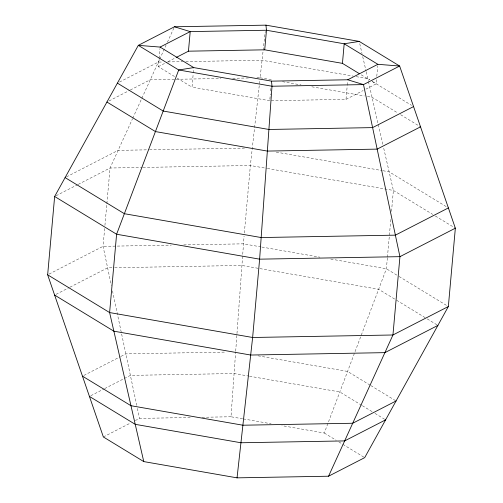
<?xml version="1.0" encoding="UTF-8"?>
<svg xmlns="http://www.w3.org/2000/svg" width="503" height="503" viewBox="0 0 503 503"><rect width="100%" height="100%" fill="white"/><g stroke="black" fill="none" stroke-linecap="round" stroke-linejoin="round"><path stroke-width="0.38" stroke-dasharray="2.52 1.89" d="M242.565 418.785L231.003 416.767L235.643 351.918M235.7 351.138L244.068 236.077M104.655 228.5L103.065 246.338L111.358 285.515M104.932 225.401L106.799 204.463M106.869 203.684L110.05 168.015L132.415 118.978M174.528 76.519L158.344 66.654L159.017 59.121M159.08 58.373L159.954 48.584M269.746 100.719L192.014 87.176L193.221 73.62M193.29 72.866L193.693 68.345M244.345 232.977L250.368 165.512L259.85 80.122M269.878 99.217L270.35 93.942M270.62 90.93L270.954 87.164M271.299 100.694L346.001 99.361L347.208 85.806M347.277 85.051L347.617 81.285M365.851 89.163L376.112 83.888L376.514 79.367M376.785 76.355L377.728 65.811M387.367 257.901L386.398 268.759L324.284 433.026L281.881 425.639M387.436 257.127L390.9 218.352M391.523 211.373L393.39 190.436L383.544 147.473M256.97 77.839L260.108 77.783L265.263 31.387M132.735 118.262L141.519 99.003M141.846 98.292L159.313 59.97M159.64 59.266L166.078 45.144M167.367 42.321L173.805 28.193M119.481 82.064L158.351 62.089L163.06 62.007M158.344 66.654L167.241 62.083M167.927 61.731L175.453 57.864M109 100.965L129.648 90.358M130.34 89.999L150.303 79.744L175.396 79.298M66.497 176.874L118.104 150.359L148.712 149.812M56.028 195.774L77.5 184.739M78.191 184.387L110.05 168.015L142.192 167.442M346.001 99.361L363.109 90.571M49.043 274.097L103.065 246.338L171.259 245.118M56.015 294.362L69.263 287.553M69.961 287.194L107.617 267.848L113.898 267.734M83.85 375.452L120.33 356.709M121.016 356.357L125.832 353.879L226.231 352.087M90.823 395.716L104.014 388.938M104.706 388.58L130.39 375.389L234.096 373.534L248.759 376.087M103.36 436.969L130.466 423.042M135.326 420.546L139.494 418.402L190.335 417.496M167.776 61.926L182.702 61.655M185.846 61.599L262.057 60.241L353.112 76.11M176.182 79.285L220.892 78.487M232.656 78.273L249.916 77.965M149.498 149.8L244.464 148.102M142.978 167.424L250.368 165.512L266.603 168.342M183.802 244.898L243.377 243.836L261.158 246.929M114.678 267.722L241.83 265.452L378.633 289.294L395.949 299.845M202.068 417.283L231.003 416.767M356.199 76.645L367.775 78.663L369.762 79.876M260.108 77.783L271.689 79.801M282.497 81.687L301.02 84.913M311.829 86.799L364.323 95.947M367.41 96.488L372.044 97.293L397.948 113.081M276.273 152.139L382.167 170.592M382.934 170.731L389.121 171.806L447.048 207.11M267.376 168.474L393.39 190.436L432.693 214.391M261.931 247.067L319.914 257.171M330.735 259.058L386.398 268.759L398.389 276.065M258.033 355.822L347.573 371.428L370.158 385.185M249.532 376.225L339.814 391.956L361.714 405.305M243.339 418.917L271.092 423.752M372.415 81.492L411.573 105.36M361.223 74.815L369.636 79.939M372.226 81.517L376.112 83.888M400.602 114.697L420.527 126.844M435.359 216.013L455.347 228.192M177.119 78.097L192.014 87.176M399.055 276.474L447.022 305.705M396.615 300.247L426.575 318.512M427.242 318.915L437.899 325.41M370.824 385.594L396.062 400.973M362.374 405.707L372.333 411.775M374.986 413.397L385.606 419.867M324.284 433.026L336.205 440.288M338.852 441.904L342.166 443.923M342.826 444.325L364.027 457.246M359.758 43.686L362.022 53.57M362.72 56.613L366.027 71.061M366.203 71.822L368.284 80.901M368.454 81.643L382.846 144.436M112.496 290.891L136.734 405.343M137.382 408.417L139.494 418.402"/><path stroke-width="0.75" d="M47.653 274.808L54.645 196.484L138.312 45.352L174.447 26.785L265.955 25.15L359.23 41.409L399.64 66.031L455.347 228.192L448.355 306.516L364.688 457.648L328.553 476.215L237.045 477.85L143.77 461.591L103.36 436.969L47.653 274.808L109.61 312.564L252.632 337.488L392.95 334.985L448.355 306.516M176.138 57.512L188.455 51.18L190.203 31.601L174.447 26.785M188.455 51.18L264.71 49.822L266.458 30.243L265.955 25.15M359.28 73.627L342.442 63.365L344.19 43.786L359.23 41.409M237.045 477.85L252.632 337.488L259.623 259.164L271.997 86.233L271.494 81.14L193.762 67.597L178.716 69.974L138.312 45.352L160.092 47.075L193.762 67.597M328.553 476.215L392.95 334.985L399.935 256.662L363.506 84.598L347.749 79.782L271.494 81.14M160.092 47.075L190.203 31.601L266.458 30.243L344.19 43.786L377.86 64.309L399.64 66.031L363.506 84.598L271.997 86.233L178.716 69.974L116.602 234.241L109.61 312.564L143.77 461.591M347.749 79.782L377.86 64.309M413.567 106.573L372.61 127.611L268.904 129.466L163.186 111.044L117.394 83.133M420.527 126.844L377.168 149.121L267.357 151.082L155.427 131.572L106.938 102.027M448.38 207.921L395.383 235.153L261.17 237.548L124.367 213.706L65.101 177.59M455.347 228.192L399.935 256.662L259.623 259.164L116.602 234.241L54.645 196.484M437.899 325.41L384.896 352.641L250.689 355.036L113.879 331.194L54.62 295.079M396.062 400.973L352.697 423.256L242.892 425.217L130.956 405.707L82.473 376.156M385.606 419.867L344.649 440.911L240.943 442.759L135.225 424.337L89.433 396.427M264.71 49.822L342.442 63.365"/></g></svg>
